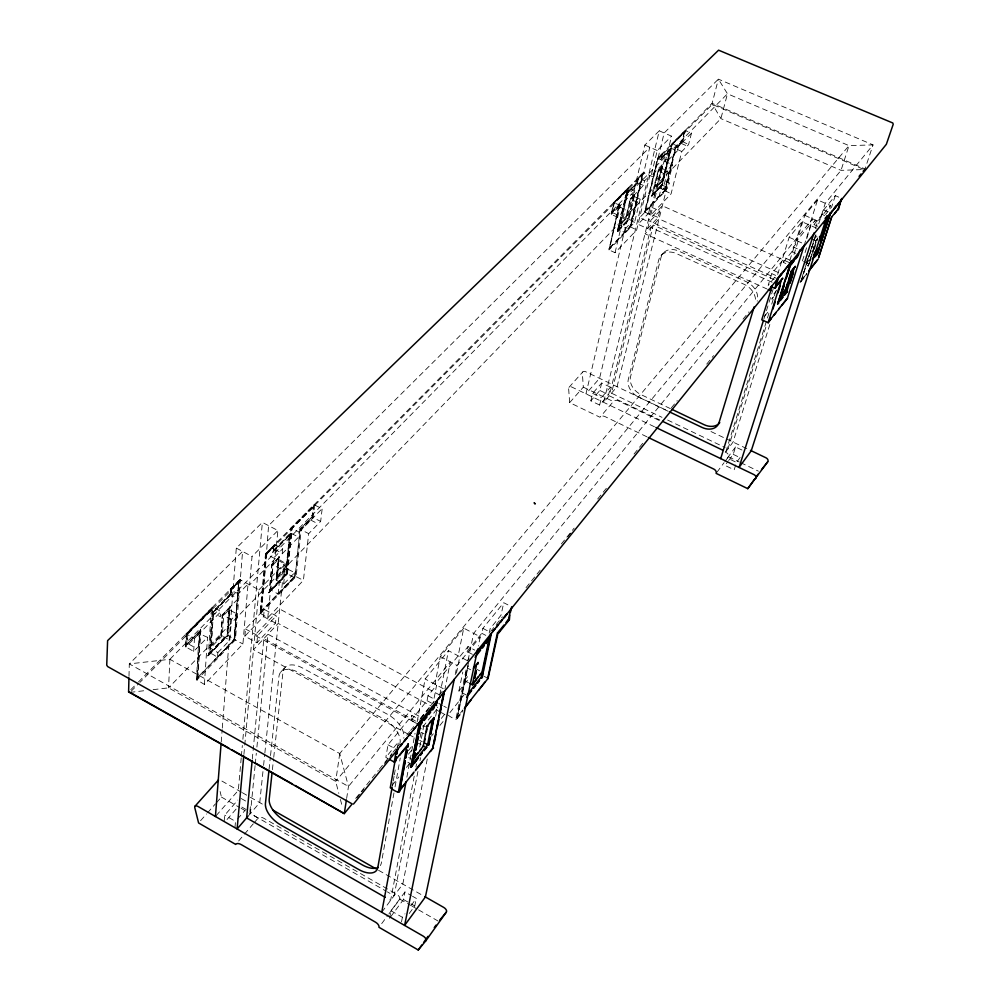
<?xml version="1.0" encoding="UTF-8"?>
<svg xmlns="http://www.w3.org/2000/svg" width="1000" height="1000" viewBox="0 0 1000 1000"><rect width="100%" height="100%" fill="white"/><g stroke="black" fill="none" stroke-linecap="round" stroke-linejoin="round"><path stroke-width="0.75" stroke-dasharray="5 3.75" d="M244.762 745.113L258.913 589.837L240.287 579.85L238.912 580.612L239.1 582.212M231.337 594.725L229.913 594.25L212.188 612.188L209.8 647.738L217.838 652.6L217.488 657.463C216.163 656.338 207.262 649.912 208.65 655.6M213.637 612.663L212.188 612.188L220.425 616.788L220.8 611.7C219.475 610.612 210.287 604.138 211.737 609.85M209.8 647.425L221.025 635.737L222.537 615.062L230.138 607.312L229 608.138L229 609.587L236.875 613.913L234.825 639.388L217.488 657.463M211.962 607.663L186.1 633.763L185.487 646.7L193.688 651.438L207.525 637.275C205.95 636.688 195.525 632.638 200.888 630.562M199.3 632L196.388 679.538L204.4 684.438L242.925 643.938L248.038 584L238.512 593.688L238.1 598.763L220.425 616.788M643.825 172.188L644.3 173.025L266.413 554.15L268.575 525.638L649.788 147.238L643.825 172.188L266 553.312M128.988 676.35L129.3 663.888L242.587 551.438L240.325 579.212L241.05 580.262L139.913 682.4M611.975 211.838L612.062 212.475L619.587 204.112L608.987 249.913L615.062 252.7L636.663 229.988L649.837 175.487L644.562 180.85L643.462 185.438L630.425 198.888L626.087 217.775L619.612 225.012L625.962 228.038L632.65 221.075L637.15 202.275L640.163 199.175L633.9 196.337L634.75 194.638L630.225 198.9L625.775 217.763L632.65 221.075M658.15 157.738L658.612 158.575L712.275 104.4L864 169.525L841.025 170.35L720.888 118.6L712.062 103.562L718.388 79.138L873.037 144.887L865.037 168.938L712.1 103.312L658.15 157.738L664.175 132.95L718.388 79.138L727.475 93.787L849 145.638L873.037 144.887L825.288 203.275L817.862 226.45M197.688 677.575L200.538 629.425L200.637 630.3L186.762 644.388L187.2 633.85L211.388 609.775M211.012 644.9L211.1 645.763L213.238 612.312L230.925 594.388L231.325 589.325L238.75 582.15L234.137 639.575L238.725 581.263M193.688 651.438L194.462 638.475L220.8 611.7M200.637 630.3L197.938 677.837M204.4 684.438L207.525 637.275M208.475 655.462L227.987 635.237L230.012 606.263L227.812 634.987L207.575 655.938L208.312 655.537L211.363 608.875M209.838 653.25L210.162 648.375L222.2 635.938L223.738 615.3L229.175 609.738L227.225 635.237L209.838 653.25L212.725 607.362M221.213 635.837L222.325 614.888L229.4 607.612M228.812 608.787L226.812 634.913L234.825 639.388M231.125 594.625L231.462 589.5M221.225 742.025L222.188 729.613M222.3 728.062L236.3 548.1L262.375 522.388L277.9 530.538L275.125 558.825L249.587 584.837L252.025 556.462L277.9 530.538M217.838 652.6L229.838 640.113L231.45 619.487L236.875 613.913M224.163 821.413L224.688 815.188L237.862 800.075M244.875 636.213L245.5 628.987L264.262 609.412L276.25 615.875L275.512 623.062L256.925 642.775L244.875 636.213L263.575 616.625L264.262 609.412M234.95 827.625L235.5 821.413L224.688 815.188M241.225 757.862L238.3 790.4L215.425 816.488M241.363 756.312L242.338 745.475M242.887 739.275L262.375 522.388M243.912 754.438L244.613 746.675M256.925 642.775L257.587 635.562L276.25 615.875M269.525 592.525C268.137 587.163 276.85 593.25 278.1 594.25L294.15 577.5L286.35 573.288L291.1 527.85L314.012 504.8L322.188 508.625L320.662 521.388L308.712 533.638L303.4 580.35L267.8 617.788L260.025 613.175L265.512 553.65L274.875 544.663L282.712 548.75L282.2 553.8C280.912 552.8 272.025 546.638 273.438 552.087M266.625 554.012L261.512 611.525M252.275 759.175L263.863 638.638L416.987 721.85M287.225 573.45L268.488 592.863L269.2 592.463L271.788 564.388L279.387 557.362M286.4 568.562L289.525 535.4L272.375 552.438L274.137 544.963M279.175 557.3L272.038 564.575L269.35 592.388L287.638 573.75M273.263 551.95L273.562 546.112M267.8 617.788L273.6 558.013L282.712 548.75M249.875 811.663L250.637 803.888M255.1 765.6L250.4 813.512L385.975 891.075M255.25 764.062L256.312 753.238M256.913 747.062L267.987 634.25L420.8 717.138M275.837 579.275L285.988 568.263L294.675 572.663L283.637 584.15L276.025 580.037L278.45 557.587M277.087 577.688L279.05 556.287L277.337 577.925M278.1 594.25L280.675 568.875L285.763 563.638L277.875 558.737M262.95 771.587L259.75 802.613L248.512 815.7M263.587 765.387L264.7 754.525M264.862 752.975L284.35 563.7L265.512 553.65L266.875 554.163M283.637 584.15L285.763 563.638M282.2 553.8L298.538 537.137L291 533.175L289.675 533.925L286.087 568.375M286.775 573.575L287.275 568.737L276.2 580.175L278.238 559.65L273.125 564.875L270.663 590.262L286.775 573.575L291.125 527.837L299.088 532.1L298.538 537.137M287.438 573.65L291.988 528.075L313.25 506.938M269.05 769.488L270.363 757.1M270.538 755.55L278.938 676.538A21.463 12.263 41.6 0 1 298.425 672.425L383.875 719.062A21.75 12.588 39.8 0 1 400.037 742.913M272.4 769.712L273.575 758.863M273.738 757.312L282.962 672.113A21.4 12.287 41.6 0 1 302.45 667.975L387.725 714.425A21.688 12.613 39.8 0 1 403.825 738.225M294.15 577.5L294.675 572.663M295.262 576.312L299.95 529.212L311.962 517.013L320.662 521.388M313.775 504.975L312.087 517.125L299.975 529.2L308.712 533.638M346.637 798.5L348.475 786.462L339.738 753.55L169.887 659.3L129.3 663.888L348.475 786.462L450.337 661.875L444.988 688.925M388.237 758.737L385.838 757.412L388 744.812L411.925 715.45L419.075 719.338M397.325 748.012L398.413 741.9L385.838 757.412M806.663 273.775L799.975 282.275L801.162 281.212M392.438 785.475L392.987 782.425M393.25 780.913L394.062 776.35M394.338 774.825L395.425 768.75M393.963 792.95L381.375 862.875A20.2 10.9 38.9 0 1 380.25 865.588M395.062 786.875L400.262 757.987M415.775 723L411.012 720.413L411.925 715.45M662.4 153.338C661.525 161.863 657.487 155.938 668.075 160.35L669.2 155.8L662.962 153.1L657.537 158.262L644.513 211.863L650.738 215.188L671.1 193.787L681.775 151.55L688.587 144.575L691.5 133.125L685.375 130.5L684.7 132.225M406.875 777.2L415.037 733.263M417.137 721.938L425.125 678.962L448.45 650.675L467.925 660.987M658.325 158.863L657.537 158.262L672.625 164.75L658.45 179.312L643.7 172.763L642.638 173.363L642.812 174.513M662.438 166.612L661.438 168.225L667.575 170.975L662.962 189.537L656.712 186.25L662.788 179.75M691.5 133.125L678.413 146.425L677.288 150.95L671.112 148.275L670.425 150.025M617.938 231.475L617.9 230.113L628.1 219.55L634.788 190.787L627.812 188.225L613.625 202.537L611.225 214.338L617.612 217.262L625.2 209.488L618.85 206.6L619.888 204.913M618.725 205.763L608.987 249.913L630.675 227.275L643.7 172.763L638.387 178.113L637.175 183.137L627.388 193.05L620.538 223.337M627.812 188.225L627.688 189.8M420.112 737.35L421.775 728.587M411.012 720.413L427.05 700.675L427.987 695.725L436.625 685.125L433.162 703.1M414.212 776.188L390.613 900.425L386.575 898.112M415.962 766.975L416.538 763.913M419.75 747.038L423.825 725.562M389.562 918.325L391 910.775L404.988 891.963L411.275 895.55M417.925 771.462L394.113 895.738L387.337 891.862M419.975 760.725L420.562 757.663M463.738 628.162L440.3 656.538L434.988 684.25L458.175 655.825L463.738 628.162L480.275 636.85L478.338 645.975M447.987 715.062C449.263 716.038 458.5 722.6 457.013 716.975M427.262 759L402.8 884.1L381.763 912.262M435.625 716.275L437.413 707.125M439.8 694.912L448.45 650.675M390.487 917.062L403.488 899.513L404.988 891.963M401.5 921.85L402.4 917.325L405.012 913.787M260.025 612.875L294.837 576.025L303.4 580.35M455.2 674.613L457.05 665.438L480.275 636.85M456.463 673.15L459.787 656.688L468.038 646.562L474.775 650.113M196.388 679.237L234.05 639.412L242.925 643.938M185.425 646.1L199.913 630.788M466.788 695.25L458.9 691.025L462.788 672.062M472.4 654.338L467.025 651.5L468.038 646.562M409.212 913.512L414.75 905.95L416.3 898.413L412.525 896.263M466.062 669.963L455.85 719.3L462.912 710.525M468.05 660.375L473.65 633.362L812.6 218.8L804.737 243.575M468.4 682.663L464.45 680.562L466.825 669.112M468.488 662.688L457.188 717.125L462.9 709.875M468 665.75L457.35 717.05L458.1 716.637M457.337 718.25L468.212 665.938M467.025 651.5L481.812 633.288L482.863 628.362L503.75 602.712L510.35 606.138M489.188 633.162L490.175 628.6L501 615.237L503.75 602.712M619.688 204.737L609.688 248.125L608.725 249M617.612 217.262L620.35 205.463L634.788 190.787M617.675 230.562L627.413 188.875M617.675 231.438L628.663 220.062L634.725 194.513L634.625 193.888L628.425 220.037L617.112 231.762L627.438 189.537M619.6 224.35L627.025 192.55L636.862 182.6L637.95 178L642.95 172.963M617.775 230.325L618.638 229.688L628.4 187.975M640.163 199.175L634.587 222.387L624.9 232.488L618.812 229.725L619.862 225.263L626.575 218.325L631.013 199.525L634.05 196.438M615.062 252.7L625.2 209.488M659.262 130.812L644.825 145.062L585.962 393.85L599.55 378.35L659.262 130.812L671.562 136.175L665.3 161.525L651.062 176.025L657.25 150.525L671.562 136.175M624.9 232.488L625.962 228.038M637.638 183.225L638.013 178L644.562 180.85M642.55 173.6L629.888 226.725L609.113 248.363M609.85 248.162L630.1 226.688L642.55 174.475L638.263 178.55M630.337 226.8L642.675 174.412L638.513 178.562M590.85 400.838L592.65 393.363L601.688 383L610.45 387.188L608.6 394.65L599.637 405.062L590.85 400.838L599.875 390.462L601.688 383M599.637 405.062L601.462 397.587L610.45 387.188M678.413 146.425L672.113 143.7L662.075 185.188L651.4 196.25L658.138 170.625L662.15 165.85L657.013 186.9L663.325 180.375L669.237 183L668.138 187.387L659 196.925L652.887 194.237L652.212 195.975M670.163 149.987L660.337 159.688L662.013 153.975M662.262 166.575L658.238 170.688L652.062 195.875L662.375 185.2L672.4 143.8L685.537 130.538L682.65 141.988L675.812 148.938L665.25 191.188L644.812 212.512L658.012 158.312L663.138 153.138L662.025 157.688L671.275 148.312M648.612 213.212L650.225 206.637L659.788 210.925L658.138 217.488L647.638 228.625L638.038 224.288L648.612 213.212L658.138 217.488M661.325 167.438L603.612 402.337L617.05 386.7L672.625 164.75M662.237 166.45L657.138 185.4M650.738 215.188L664.087 161L669.2 155.8M647.638 228.625L649.262 222.037L659.788 210.925M663.325 180.375L662.562 179.8L670.163 149.137M659 196.925L664.7 173.938L667.575 170.975M684.438 131.35L681.9 141.387L675.062 148.338L664.5 190.625L644.55 211.637M664.963 190.688L675.375 148.338L682.138 141.325M789.887 260.125L784.688 257.8L771.787 273.637L768.188 285.338L774.987 276.95M763.888 319L773.075 289.288M777.663 274.438L789.15 237.3L801.975 221.75L816.587 228.188M785.863 263.538L783.263 262.375L784.688 257.8M725.875 451.675L769.875 310.125M771.725 304.163L776.35 289.262M727.938 448.913L766.413 325.337M783.263 262.375L791.988 251.637L793.413 247.075L798.125 241.287L794 254.45M769.837 324.462L733.05 442.075L723.337 455.062M789.862 260.462L801.975 221.75M817.562 199.913L804.788 215.375L796.85 240.712L809.587 225.113L817.562 199.913L830.45 205.525L828.525 211.475M728.675 460.513L733.225 454.363L735.55 446.975L744.675 451.325M806.7 238.762L810.85 225.662L815.413 220.075L813.975 224.587L817.763 226.25M740.138 457.5L736.525 462.425L734.175 469.825L725.037 465.425L727.763 461.737M802.4 260.925L806.95 246.65M815.438 228.512L817.812 221.1L830.45 205.525M806.025 263.363L807.9 257.55M802.4 276.212L815.638 234.913M813.975 224.587L822.2 214.462L823.637 209.975L835.3 195.65L840.288 197.812M815.738 234.963L801.112 280.575L801.675 280.25M801.112 281.45L816.525 233.412M811.275 256.225L808.05 266.225L816.025 240.487L819.65 235.963M811.725 254.8L816.325 240.512M809.362 263.137L811.275 257.225M813.175 251.312L816.025 242.438M814.35 249.262L817.613 239.137M835.3 195.65L831.625 207.025L825.537 214.537M611.1 213.512L619.125 205.125M661.513 185.05L668.138 187.387M664.7 173.938L657.938 170.75L661.7 166.812M808.8 264.85L807.75 265.438M411.087 905.512L416.3 898.413M735.55 446.975L727.35 458.025L736.525 462.425M381.7 923.612L388.062 915.062M388.963 913.838L399.862 899.163A4.6 2.45 38.1 0 0 396.525 894.137L263.9 818.312A6.837 3.588 40.5 0 0 258.163 818.088L248.975 812.837M717 472.188L724.038 462.713M724.925 461.525L728.438 456.788A3.538 2.612 36.2 0 0 726.162 452.537M800.987 280.637L806.7 273.375M457.038 718.85L462.762 711.562M800.888 281.9L806.5 274.762M807.925 265.475L809.85 263.05M392.175 785.362L398.812 777M406.4 767.45L410.188 762.675M449.888 712.663L466.062 692.288M764.675 316.15L769.513 310.05M806.263 263.762L811.062 257.712M431.45 736.125L433.338 733.75M439.938 725.438L443.713 720.688M803.637 261.475L808.612 263.7L810.425 261.413M441.337 718.413L445.112 713.662M408.438 754.212L412.15 749.562M458.9 691.025L469.588 677.638M773.775 296.762L771.85 299.188L773.213 294.762L778.363 288.337M817.75 238.25L816.263 240.662M810.925 238.65L815.95 240.863L817.663 238.738M408.3 750.725L413.75 743.913M464.45 680.562L469.913 673.737M422.788 726.862L437.013 709.137M420.688 718.675L430.225 706.875M356.962 797.975L360.938 792.975M361.912 791.762L363.875 789.35M384.312 764.112L392.212 754.262M420.562 719.175L425.45 713.125M568.062 536.625L571.013 532.987M355.7 798.4L378.275 770.475M379.263 769.262L392.025 753.475M393 752.25L395.95 748.612M396.925 747.4L400.85 742.537M406.75 735.25L409.688 731.612M410.675 730.4L416.562 723.112M420.487 718.25L434.225 701.25M439.137 695.175L444.05 689.1L425.125 678.962M469.075 658.138L467.438 660.688M490.675 631.413L502.463 616.825M526.025 587.675L541.737 568.237M561.375 543.938L574.15 528.138M597.712 498.988L608.513 485.625M634.038 454.038L643.863 441.887M671.363 407.863L677.25 400.575M706.712 364.125L713.575 355.625M743.037 319.175L748.925 311.887M238.637 840.987L243.512 835.263M244.488 834.112L253.275 823.812M254.25 822.663L258.163 818.088M654.463 426.775L571.8 387.05A3 2.163 41.7 0 0 568.638 388.65L569.663 402.612L599.95 417.25L613.337 401.562A5.288 3.862 40.2 0 1 618.462 400.913L660.425 421.025M237.525 819.075L244.587 810.888M227.062 819.488L237.162 807.862M200.575 820.7L206.537 813.95M207.525 812.825L215.475 803.825M216.475 802.7L221.438 797.075L220.125 791.525M569.663 402.612L583.312 387.15L582.375 373.263A2.963 2.163 41.7 0 1 585.525 371.65L668.7 411.362M569.012 387.337L582.75 371.962M280.863 671.975L284.9 667.55M661.075 255.512L663.363 253M650.225 206.637L639.625 217.688L649.262 222.037M662.962 189.537L669.237 183M618.263 229.788L628.538 219.662L634.587 222.387M208.312 655.537L228.212 635.337M269.2 592.463L287.387 573.612L292.162 528.225L313.4 506.863L313.212 506.1M651.95 195.938L662.537 185.275M617.8 231.375L628.875 220.15M208.475 654.013L209.613 653.188M209.275 653.138L226.812 634.913L227.987 635.237M269.725 590.487L286.475 573.275L287.213 573.55M652.325 194.462L661.8 184.762L671.925 143.75L684.812 130.738M210.387 646.237L220.837 635.475L229.838 640.113M619.987 223.713L625.988 217.712M258.913 589.837L284.35 563.7M634.175 194.887L630.237 199L637.15 202.275M280.675 568.875L271.788 564.388L279.15 557.125M668.075 160.35L677.288 150.95M661.587 168.325L658.688 171.275L653.05 194.275L661.775 184.7L662.375 185.2M200.662 630.487L186.038 644.887M619.712 204.875L611.512 212.862M619 206.7L611.375 214.45L614.075 202.65L628.575 188.012L627.5 192.625L633.688 195.4M299.088 532.1L322.188 508.625M273.65 550.013L290.062 533.413M661.287 157.887L670.55 148.512M643.462 185.438L637.3 182.7L627.05 192.512L627.85 193.15M231.075 594.575L213.412 612.55L211.35 646.012M273.1 552.025L289.675 535.325L289.488 534.55M637.475 183.15L627.625 193.062L620.737 223.512M660.9 159.375L670.288 149.925L662.875 179.812L657.862 185.2M239.312 580.075L230.3 589.175L229.913 594.25L238.1 598.763M130.787 689.7L137.363 683.075M138.463 681.975L240.325 579.212M613.987 203.062L627.413 189.762M657.862 158.775L662.013 154.825M672.225 144.275L684.438 132.188M211.55 609.7L187.375 634.1L187.025 644.65M238.512 593.688C223.487 587.562 233.3 591.287 238.912 582.075L234.275 639.637L196.988 678.05M266.663 554.05L273.925 547.038M627.537 189.7L614.225 203.075L612.275 212.65M672.113 143.7L672.537 144.275L684.55 132.125L682.225 141.387L675.375 148.338L664.725 190.575L644.938 211.012M131.125 691.275L138.812 683.5M276.4 578.138L286.225 568.462L289.85 535.462M260.587 611.737L295.087 576.225L300.2 529.4L312.225 517.188L313.575 507M273.587 546.975L266.462 553.85L261.275 611.287M130.025 692.387L146.975 690.387M153.138 689.663L168.55 687.85L335.7 781.375L338.837 793.413M645.662 210.825L658.162 158.775L662.275 154.863M664.812 190.637L671.1 193.787M630.188 226.737L636.663 229.988M291.363 527.9L292.413 528.375M682.375 141.438L688.587 144.575M681.225 143.425L687.163 146.025M823.637 209.975L827.412 211.625M681.775 151.55L675.062 148.338M822.2 214.462L824.7 215.562M644.825 145.062L657.25 150.525M804.788 215.375L820.475 222.3M814.75 236.012L817.262 237.113M811.988 246.325L814.45 247.413M789.15 237.3L803.925 243.85M810.588 250.675L813.05 251.775M793.413 247.075L797.288 248.8M791.988 251.637L795.85 253.35M789.212 262.55L662.35 205.787L648.3 220.588L776.462 278.325M778.05 272.413L659.062 218.925L645.062 233.787L766.75 288.875M620.35 205.463L613.625 202.537L614.45 203.162M771.787 273.637L775.725 275.413M774.175 279.587L653.263 225.075L611.487 393.175L662 417.35M772.113 282.25L650.938 227.55L609.25 395.788L659.837 420.025M612.975 212.825L619.2 215.637M670.4 408.625L640.962 394.6A15.288 11.35 40 0 1 630.525 376.812L661.025 257.413A16.137 12.65 42.2 0 1 678.65 251.05L746.388 281.737A16.3 12.9 39 0 1 757.2 301.175M711 431.55L725.1 438.275M726.513 438.95L749.075 449.725M668.238 411.3L638.763 397.225A15.312 11.35 40 0 1 628.288 379.425L658.737 259.925A16.175 12.65 42.2 0 1 676.375 253.575L744.225 284.35A16.337 12.912 39 0 1 755.438 302.1M667.613 420.037L725.125 447.575M599.875 390.462L608.6 394.65M733.225 454.363L739.712 457.475M583.312 387.15L613.337 401.562M728.438 456.788L739.35 462.025M740.713 462.675L758.425 471.175M592.65 393.363L601.462 397.587M646.912 436.812L605.112 416.637A5.35 3.862 40.3 0 0 599.95 417.25M187.6 634.212L186.112 633.825L194.462 638.475M310.75 520.062L318.188 523.938M482.863 628.362L489.55 631.862M481.812 633.288L485.812 635.388M477.088 669.438L479.7 670.825M484.188 676.363L486.763 677.725M467.987 668.363L470.662 669.775M236.3 548.1L252.025 556.462M440.3 656.538L457.05 665.438M439.762 695.062L279.688 609.025L254.775 635.262L416.875 723.4M427.987 695.725L435.087 699.55M438.787 703.45L442.575 705.5M443.837 706.175L446.375 707.537M427.05 700.675L432.95 703.863M434.275 707.663L278.2 623.4L253.463 649.688L407.438 733.775M263.575 616.625L275.512 623.062M436.15 709.812L439.925 711.85M441.188 712.537L444.963 714.575M231.45 619.487L222.35 614.812L220.888 635.638M245.5 628.987L257.587 635.562M422.938 725.438L425.487 726.825M421.613 732.475L424.15 733.863M419.562 740.275L422.25 741.737M408.8 734.513L414.25 737.487M418.275 743.112L420.988 744.6M388 744.812L395.262 748.8M408.738 757.525L411.463 759.013M407.863 762.25L410.575 763.75M188.713 644.112L196.6 648.462M241.475 792.212L221.112 780.612A3.837 2.013 41.4 0 0 220.15 780.175M242.325 792.688L249.613 796.85M250.362 797.275L265.9 806.125M378.55 870.288L424.062 896.213M241.238 798.525L246.612 801.587M241.85 807.075L247.2 810.125M403.488 899.513L409.75 903.088M411 903.8L414.75 905.95M221.438 797.075L239.8 807.575M241.112 808.325L247.662 812.087M399.862 899.163L410.575 905.3M411.912 906.062L417.262 909.125M418.612 909.887L438.688 921.388M391 910.775L402.4 917.325M286.65 574.788L286.038 574.15M209.75 654.463L209.112 653.8M340.4 799.438L342.362 806.963M169.887 659.3L168.55 687.85L720.888 118.6L727.475 93.787L169.887 659.3M186.513 634.113L185.8 647.087L199.675 632.975L196.762 680.188L235.425 639.837L240.287 579.85L230.725 589.487L230.338 594.575L212.6 612.525L212.95 607.438L186.513 634.113M265.95 553.95L260.375 613.787L296.112 576.487L301.238 529.725L313.238 517.525L314.713 504.75L291.525 528.138L291 533.175L274.6 549.788L275.087 544.725L265.95 553.95M339.738 753.55L335.7 781.375L841.025 170.35L849 145.638L339.738 753.55"/><path stroke-width="1.5" d="M129.475 692.4L128.6 691.912L128.95 677.9M215.425 816.488L221.1 743.575M243.762 755.987L237.113 828.975L247.938 816.363M252.125 760.713L246.625 817.9L385.225 897.337M268.888 771.038L265.425 803.575A19.975 10.625 40.3 0 0 280.65 824.9L358.738 869.513A20.25 10.875 38.9 0 0 377.8 867.55L392.175 786.988M272.062 772.812L269.212 799.15A19.925 10.65 40.3 0 0 284.387 820.438L362.325 864.887A20.2 10.9 38.9 0 0 378.038 867.438M346.4 800L344.263 813.688L295.188 785.5M814.287 252.325L817.45 253.912L830.512 213.088M436.587 705.525L435.312 705.125L436.025 701.425M396.225 750.863L394.237 762.05L395.712 761.25L395.5 759.538M394.888 761.775L390.275 787.75C391.587 788.812 401.138 795.725 399.613 789.837M396.213 756.787L395.7 759.7L408.363 744.05L407.812 747.113M396.725 753.888L397.238 750.987M395.863 759.613L396.375 756.75M396.887 753.888L397.65 749.587M817.588 252.613L829.2 214.975M406.475 748L398.387 792.262L405 783.875M399.8 789.987L405.112 760.95M405.675 757.887L407.075 750.25M407.638 747.188L408 743.975M399.963 789.912L405.288 760.875M405.85 757.812L407.25 750.175M381.763 912.262L406.012 781.8M412.1 761.237L410.988 767.188L418.45 757.763M412.388 759.725L418.338 727.925M418.612 726.413L419.3 722.75L417.425 725.088M410.725 766.925L420.613 720.387M419.575 723.7L420.037 721.225M412.413 763.112L414.188 753.787M414.712 750.837L416.15 743.162M416.737 740.175L418.162 732.425M418.725 729.587L420.188 721.688M414.5 756L415.062 753.05M415.613 750.113L418.113 736.838M418.663 733.888L420.325 725.037M415.225 753L414.4 757.4L417.925 752.962M415.775 750.062L418.263 736.838M418.812 733.9L420.475 725.088L422.2 722.712M445.275 690.537L443.638 691.988M424.513 741.775L425.062 738.913M426.438 731.737L426.987 728.875M428.562 744.75L430.037 737.2M430.625 734.188L433.85 717.6L433.875 719.112L432.45 719.887L427.625 744.675L412.863 763.325M437.212 700.312L436.5 704.013L437.362 700.375M430.188 737.225L428.888 745.025L424.938 743.213M430.775 734.188L434.025 717.525L427.075 726.2L423.212 746.287L419.688 750.738M415.838 769.625L432.812 748.062L435.213 735.962M435.812 732.938L438.2 720.825M438.8 717.8L443.875 692.062M433.512 748.012L432.812 748.062L443.913 692.25L442.038 694.575M434.513 741.925L435.988 734.438M437.463 726.95L438.95 719.475M440.425 711.988L441.012 709M442.5 701.513L443.975 694.038M454.275 679.2L404.613 925.413L425.387 896.963L477.7 649.013M476.287 666.175L472.337 684.775L473.713 684.025L473.5 682.438M474.6 678.288L476.125 671.125M474.762 678.213L476.287 671.05M473.85 682.513L481.95 672.312L488.9 640.1L486.138 643.525M476.925 653.475L489.812 637.487L490.35 635.025M481.938 676.975L481.95 677.938L483.1 669.65M483.75 666.688L490.775 634.15M482.4 677.262L483.225 672.675M483.55 671.188L491.525 632.663M487.7 678.525L497.463 632.638M488.387 676.888L497.762 634.263M512.062 607.45L510.725 609.212L508.537 619.362L505.838 622.725M509.8 615.163L509.4 619.675L498.625 633.1L497.688 632.737M510.425 612.375L511.662 606.825M754.163 306.788L719.05 422.575A15.475 11.55 37.5 0 1 701.925 427.375L669.638 411.962M772.25 285.825L761.762 319.812L768.3 322.775L769.013 320.938M720.688 458.612L763.425 320.475M777.9 278.05C775.75 279.237 774.887 292.85 775.638 286.45M781.65 273.475L778.725 277.113L775.788 286.562L782.675 278.1M769.287 320.975L770.212 318.025M772.85 309.212L775.288 301.75M777.925 292.95L780.362 285.487M777.537 304.05L790.825 261.85M778.363 302.175L785.775 278.538M786.7 275.65L791.338 260.812M784.25 284.475L780.775 296.8L779.6 297.65L785.562 290.138L791.488 271.125L795.3 266.375M786.95 275.85L789.938 265.738M784.362 284.45L780.775 295.9L785.612 289.8M786.15 278.738L790.2 265.863M787.8 282.613L785.537 289.788L780.487 295.85M788.713 279.738L791.425 271.112L795.163 266.438L791.988 271.6L791.425 271.112M778.213 302.075L786.85 291.175L794.125 268.125M790.1 265.8L798.425 254.5L799.875 249.95M790.013 282.762L793.288 272.375M789.963 283.275L793.512 272.013M804.1 245.6L787.412 298.225L781.625 305.575M814.013 232.963L739.062 467.438L751.25 450.763L827.087 215.938M828.763 218.137L827.775 219.013L820.575 241.262L827.812 219.137M812.225 259.125C813.138 256.725 820.65 250.588 818.012 248.612M817.4 253.988L818.8 247.688M820.662 241.9L830.088 212.8M817.2 253.975L819.087 248.162M820.962 242.362L830.375 213.325L832.237 210.963M818.612 257.413L831.787 216.85L837.913 209.325L838.363 209.812L841.062 199.775M818.6 257.775L831.625 216.775M838 209.412L841.675 198.45M778.4 303.263C779.675 300.95 776.475 305.663 778.5 303.15M467.113 696.525L466.6 697.362M412.137 766.162C411.95 762.925 413.363 766.2 411.213 766.988M778.525 276.675L779.075 277.188L791.513 261.175M819.438 237.288L819.7 236.375M813.487 255.738L813.575 254.475M418.25 950L425.85 940.8A4.037 2.125 37.4 0 0 423.137 936.087L198.062 806.488A3.887 1.988 41.4 0 0 194.775 807.65L198.588 822.95L235.7 844.425A6.938 3.55 40.5 0 1 241.462 844.725L375.562 922.212A4.662 2.425 38.2 0 1 378.975 927.288L418.25 950L421.812 945.025M423.587 942.537L428.025 936.312M434.25 927.6L436.025 925.113M648.312 437.488L713.8 469.087A3.575 2.612 36.3 0 1 716.125 473.375L747.763 488.663L754.638 479.038M756.35 476.637L758.062 474.237M425.85 940.8L446.35 912.087A3.987 2.15 37.3 0 0 443.7 907.4L424.7 896.575M747.763 488.663L767.7 461.825A3.05 2.275 34.9 0 0 765.987 457.8L750.475 450.387M400.737 788.8L414.075 772M464.938 707.412L484.85 682.125M769.163 321.037L776.938 311.262M778.75 308.863L787.562 298.3M808.612 270.963L817.25 260.075M411.613 775.487L413.5 773.088M415.387 770.688L422 762.288M430.487 751.5L433.325 747.9M464.375 708.475L471 700.062M478.575 690.438L488.05 678.4M771.012 319.05L768.125 322.725L781.475 279.875L782.712 278.525M773.9 315.375L775.837 312.925M777.763 310.475L779.688 308.025M808.575 271.35L818.125 259.212M410.95 767L412.475 765.763M418.413 757.575L414.338 763.413M420.262 755.25L422.1 752.913M424.875 749.412L426.725 747.075M467.675 695.337L471.325 690.725M473.15 688.413L475.9 684.95M477.725 682.638L479.55 680.325M481.25 678.2L482.125 677.087M780.875 299.65L782.675 297.375M817.025 254.475L816.075 255.675M420.312 755.4L422.175 753.05M424.05 750.688L426.838 747.15M467.8 695.4L471.662 690.525M473.587 688.088L475.513 685.662M477.438 683.225L479.363 680.788M780.188 300.688L782.85 297.325M784.625 295.075L787.288 291.725M814.388 257.475L817.15 253.988M761.55 469.6L767.7 461.825M416.912 754.112C413.562 754.7 415.675 759.562 412.825 759.762M476.425 679.15L478.237 676.85M480.062 674.562L482.5 672.312M814.5 253.312L818.175 248.688M814.613 253.275L818.238 248.7M414.637 757.475L420.975 749.5M475.962 680.2L472.337 684.775L469.712 683.375M480.5 674.488L482.312 672.212L481.287 676.925L467.75 694.025M814.438 253.762L818.162 249.062M429.575 722.938L431.287 720.8M475.2 665.962L473.375 668.25L478.113 662.45M424.225 720.438L427.025 716.95M428.9 714.613L430.637 712.237M432.65 709.963L434.387 707.575M475.087 657.262L480.575 650.212M482.45 648.1L484.263 645.638M791.162 264.662L793.962 261.012M795.975 258.688L797.812 256.238M824.175 223.663L826.875 220.138M497.75 632.788L504.038 624.963M396 759.862L394.237 762.05L389.438 759.4M399.562 755.425L404.963 748.713M498.1 632.737L499.988 630.375M506.625 622.112L508.113 620.262M780.588 280.988L774.725 288.288L770.8 286.525M834.638 213.688L836.562 211.3M825.05 218.475L827 216.062M859.062 176.363L861.012 173.962M863.088 171.337L865.037 168.938M400.337 746.012L402.238 743.675M404.125 741.325L406.012 738.975M408.862 735.462L410.75 733.112M413.587 729.6L415.487 727.25M417.375 724.9L419.525 722.55M438.175 699.137L440.075 696.775M492.675 631.587L494.575 629.237M496.475 626.888L498.375 624.525M500.275 622.175L502.175 619.812M504.075 617.463L506.925 613.925M802.938 247.113L800.475 250.312M834.087 208.5L836.025 206.112M400.475 746.087L402.362 743.75M404.237 741.425L407.062 737.925M408.95 735.588L410.825 733.25M413.65 729.75L415.538 727.425M438.3 699.212L440.163 696.888M492.8 631.65L494.7 629.312M496.587 626.975L498.475 624.625M500.363 622.288L502.262 619.938M504.15 617.6L506.987 614.087M778.55 277.05L781.737 273.562M800.3 250.55L802.987 247.225M834.163 208.588L836.075 206.2M841.587 199.713L830.5 213.337M419.35 724.938L435.312 705.125M824.837 221.725L828.475 217.213M439.65 920.225L446.35 912.087M194.95 806.287L218.025 780.462M791.237 262.125L790.462 262.575M407.525 746.425L408.2 744.137M787.537 291.737L786.85 291.175M353.488 804.075L886.35 144.3L893.213 124.3L892.8 122.987L718.587 50.175L107.6 640.638L106.737 665.113L107.625 666.55L352.188 803.913L344.325 813.55L128.6 691.912M482.287 677.35L481.488 677.062M803.662 245.938L804.825 244.4M509.35 619.675L508.475 619.312M488.638 639.85L490.025 639.087L489.812 637.487M476.587 664.737L477.975 663.988L477.95 662.537M798.612 254.963L798.425 254.5M785.562 290.138L785.375 289.713M768.162 289.513L770.987 290.8M419.575 725.05L420.487 725.15M671.8 409.3L704.025 424.663A15.45 11.55 37.5 0 0 719.775 422.575M662.65 421.375L723.062 450.325M655.863 427.45L753.95 474.6A3.088 2.275 35 0 1 755.7 478.65M487.425 678.363L488.237 678.512M426.788 726.025L428.05 726.45L427.537 726.012M422.938 746.125L424.188 746.525L423.688 746.075M396.475 749.463L397.5 749.538M130.025 692.387L228.85 748.1M231.562 749.625L251.863 761.075M254.575 762.6L292.475 783.975M272.688 809.987L375.838 868.737M217.775 781.413A3.837 2.013 41.4 0 1 218.538 780.1M535.013 503.812L534.288 502.863L535.013 503.812"/></g></svg>
